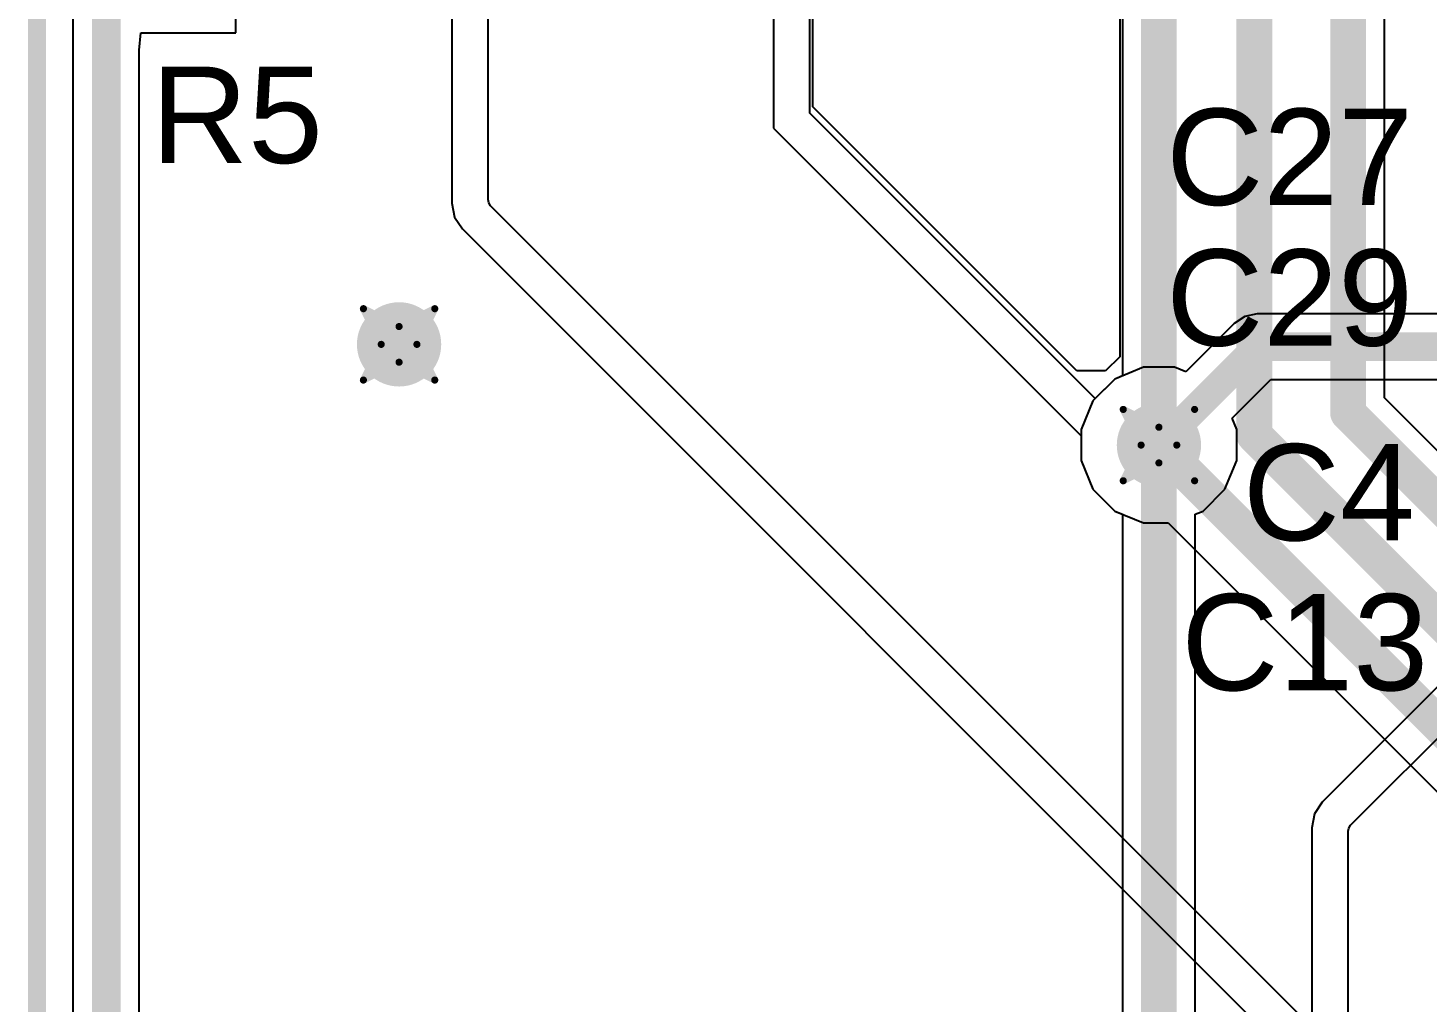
# Model space of a CAD drawing. Header units: inches. Extents: x -6 to 328, y -12 to 81.
# Drawn here: x -5.71 to 4.25, y 8.81 to 15.75 of the extents above; entities that cross this region are included whole.
import ezdxf

# ---------------------------------------------------------------- set-up
doc = ezdxf.new("R2010")
doc.units = ezdxf.units.IN
for name, color, linetype in [('Board Outline', 216, 'Continuous'), ('Bottom Layer', 5, 'Continuous'), ('Drill Drawing', 1, 'Continuous'), ('Top Layer', 1, 'Continuous'), ('Top Overlay', 2, 'Continuous'), ('Via Holes', 16, 'Continuous')]:
    doc.layers.add(name, color=color, linetype=linetype)
doc.styles.add('Arial', font='', dxfattribs={"height": 0.2})
doc.styles.get('Arial').set_extended_font_data('Arial')

msp = doc.modelspace()

# ---------------------------------------------------------------- hatches: boundary and pattern name
at = {"layer": 'Bottom Layer'}
h = msp.add_hatch(color=5, dxfattribs=at)
edge = h.paths.add_edge_path()
edge.add_arc((-3.07207666, 13.49882492), 0.2999994, 0, 360)
h = msp.add_hatch(color=5, dxfattribs=at)
edge = h.paths.add_edge_path()
edge.add_arc((2.3368, 12.78199882), 0.2999994, 0, 360)
at = {"layer": 'Top Layer'}
h = msp.add_hatch(color=1, dxfattribs=at)
edge = h.paths.add_edge_path()
edge.add_arc((-3.07207666, 13.49882492), 0.2999994, 0, 360)
h = msp.add_hatch(color=1, dxfattribs=at)
edge = h.paths.add_edge_path()
edge.add_arc((2.3368, 12.78199882), 0.2999994, 0, 360)
at = {"layer": 'Via Holes'}
h = msp.add_hatch(color=7, dxfattribs=at)
edge = h.paths.add_edge_path()
edge.add_arc((-3.07207666, 13.49882492), 0.1499997, 0, 360)
h = msp.add_hatch(color=7, dxfattribs=at)
edge = h.paths.add_edge_path()
edge.add_arc((2.3368, 12.78199882), 0.1499997, 0, 360)

# ---------------------------------------------------------------- linework, layer by layer
at = {"layer": 'Board Outline', "const_width": 0.127}
msp.add_lwpolyline([(-5.65000394, 32.40735708), (-5.6500014, -1.40736066)], dxfattribs=at)
at = {"layer": 'Bottom Layer'}
for p, q in [((-5.391038239999999, -1.30009392), (-5.39104078, 32.30009034)), ((-0.4064, 28.4228032), (-0.40640254, 15.14406928)), ((-0.14742668, 15.14406928), (-0.14742414, 28.42259746)), ((-0.127, 15.1892), (-0.12700254, 28.3718)), ((2.0574, 23.749), (2.0574, 13.4112)), ((2.07763618, 23.5079032), (2.07763618, 13.274294)), ((-2.69737586, 20.36512564), (-2.69737586, 14.5034)), ((-2.4384, 14.52890668), (-2.4384, 20.36512564)), ((3.94197586, 13.1173093), (3.94197586, 17.8896264)), ((1.7526, 13.3096), (-0.127, 15.1892)), ((-0.40640254, 15.14406928), (-0.40640254, 15.03679746)), ((1.88398404, 13.11265856), (-0.14742668, 15.14406928)), ((-0.40640254, 15.03679746), (1.7828006, 12.84759432)), ((-2.69737586, 14.5034), (-2.67766292, 14.40429428)), ((-2.43371116, 14.50534056), (-2.4384, 14.52890668)), ((-2.420366, 14.485366), (-2.43371116, 14.50534056)), ((3.606799999999999, 8.4582), (-2.420366, 14.485366)), ((-2.67766292, 14.40429428), (-2.62152384, 14.32027616)), ((-2.62152384, 14.32027616), (3.34782414, 8.350928179999999)), ((2.0574, 13.4112), (1.9558, 13.3096)), ((1.9558, 13.3096), (1.7526, 13.3096)), ((2.07763618, 13.274294), (2.02298554, 13.25165752)), ((2.02298554, 13.25165752), (1.88398404, 13.11265856)), ((6.5823211, 10.47696406), (3.94197586, 13.1173093)), ((1.7828006, 12.84759432), (1.7828006, 12.67180092)), ((1.7828006, 12.67180092), (1.8671413, 12.46818436)), ((1.8671413, 12.46818436), (2.02298554, 12.31234012)), ((2.02298554, 12.31234012), (2.2266021, 12.22799942)), ((2.2266021, 12.22799942), (2.4023955, 12.22799942)), ((2.4023955, 12.22799942), (5.99439238, 8.63600254))]:
    msp.add_line(p, q, dxfattribs=at)
at = {"layer": 'Bottom Layer', "const_width": 0.254}
for points in [[(2.33661204, 12.78199882), (2.33661204, 23.5079032)], [(3.01587408, 12.85270988), (3.01587408, 23.33725584)], [(3.682999999999999, 13.01003748), (3.682999999999999, 18.38200032)], [(3.682999999999999, 13.01003748), (6.47504928, 10.2179882)], [(3.01587408, 12.85270988), (6.347470159999999, 9.521113799999998)], [(2.3544784, 12.76412992), (6.153597039999999, 8.96501128)]]:
    msp.add_lwpolyline(points, dxfattribs=at)
at = {"layer": 'Bottom Layer', "const_width": 0.127}
for points in [[(3.619499999999999, 13.01003748, 1), (3.7465, 13.01003748, 1)], [(3.619499999999999, 13.01003748, 1), (3.7465, 13.01003748, 1)], [(2.95237408, 12.85270988, 1), (3.07937408, 12.85270988, 1)], [(2.95237408, 12.85270988, 1), (3.07937408, 12.85270988, 1)], [(2.27311204, 12.78199882, 1), (2.40011204, 12.78199882, 1)], [(2.2909784, 12.76412992, 1), (2.4179784, 12.76412992, 1)]]:
    msp.add_lwpolyline(points, format="xyb", close=True, dxfattribs=at)
at = {"layer": 'Drill Drawing', "const_width": 0.0508}
for points in [[(-3.32607666, 13.75282492), (-3.07207666, 13.62582492)], [(-3.32607666, 13.75282492), (-3.19907666, 13.49882492)], [(-3.07207666, 13.62582492), (-2.81807666, 13.75282492)], [(-2.94507666, 13.49882492), (-2.81807666, 13.75282492)], [(-3.32607666, 13.24482492), (-3.19907666, 13.49882492)], [(-2.94507666, 13.49882492), (-2.81807666, 13.24482492)], [(-3.32607666, 13.24482492), (-3.07207666, 13.37182492)], [(-3.07207666, 13.37182492), (-2.81807666, 13.24482492)], [(2.0828, 13.03599882), (2.3368, 12.90899882)], [(2.0828, 13.03599882), (2.2098, 12.78199882)], [(2.3368, 12.90899882), (2.5908, 13.03599882)], [(2.4638, 12.78199882), (2.5908, 13.03599882)], [(2.0828, 12.52799882), (2.2098, 12.78199882)], [(2.4638, 12.78199882), (2.5908, 12.52799882)], [(2.0828, 12.52799882), (2.3368, 12.65499882)], [(2.3368, 12.65499882), (2.5908, 12.52799882)]]:
    msp.add_lwpolyline(points, dxfattribs=at)
at = {"layer": 'Drill Drawing', "const_width": 0.0254}
for points in [[(-3.33877666, 13.75282492, 1), (-3.31337666, 13.75282492, 1)], [(-3.33877666, 13.75282492, 1), (-3.31337666, 13.75282492, 1)], [(-2.83077666, 13.75282492, 1), (-2.80537666, 13.75282492, 1)], [(-2.83077666, 13.75282492, 1), (-2.80537666, 13.75282492, 1)], [(-3.08477666, 13.62582492, 1), (-3.05937666, 13.62582492, 1)], [(-3.08477666, 13.62582492, 1), (-3.05937666, 13.62582492, 1)], [(-3.21177666, 13.49882492, 1), (-3.18637666, 13.49882492, 1)], [(-3.21177666, 13.49882492, 1), (-3.18637666, 13.49882492, 1)], [(-2.95777666, 13.49882492, 1), (-2.93237666, 13.49882492, 1)], [(-2.95777666, 13.49882492, 1), (-2.93237666, 13.49882492, 1)], [(-3.08477666, 13.37182492, 1), (-3.05937666, 13.37182492, 1)], [(-3.08477666, 13.37182492, 1), (-3.05937666, 13.37182492, 1)], [(-3.33877666, 13.24482492, 1), (-3.31337666, 13.24482492, 1)], [(-3.33877666, 13.24482492, 1), (-3.31337666, 13.24482492, 1)], [(-2.83077666, 13.24482492, 1), (-2.80537666, 13.24482492, 1)], [(-2.83077666, 13.24482492, 1), (-2.80537666, 13.24482492, 1)], [(2.0701, 13.03599882, 1), (2.0955, 13.03599882, 1)], [(2.0701, 13.03599882, 1), (2.0955, 13.03599882, 1)], [(2.5781, 13.03599882, 1), (2.603499999999999, 13.03599882, 1)], [(2.5781, 13.03599882, 1), (2.603499999999999, 13.03599882, 1)], [(2.3241, 12.90899882, 1), (2.3495, 12.90899882, 1)], [(2.3241, 12.90899882, 1), (2.3495, 12.90899882, 1)], [(2.1971, 12.78199882, 1), (2.2225, 12.78199882, 1)], [(2.1971, 12.78199882, 1), (2.2225, 12.78199882, 1)], [(2.4511, 12.78199882, 1), (2.4765, 12.78199882, 1)], [(2.4511, 12.78199882, 1), (2.4765, 12.78199882, 1)], [(2.3241, 12.65499882, 1), (2.3495, 12.65499882, 1)], [(2.3241, 12.65499882, 1), (2.3495, 12.65499882, 1)], [(2.0701, 12.52799882, 1), (2.0955, 12.52799882, 1)], [(2.0701, 12.52799882, 1), (2.0955, 12.52799882, 1)], [(2.5781, 12.52799882, 1), (2.603499999999999, 12.52799882, 1)], [(2.5781, 12.52799882, 1), (2.603499999999999, 12.52799882, 1)]]:
    msp.add_lwpolyline(points, format="xyb", close=True, dxfattribs=at)
at = {"layer": 'Top Layer'}
for p, q in [((-4.23380154, 15.71540164), (-4.23380154, 16.49179582)), ((-4.923121979999999, 15.59375342), (-4.91019592, 15.71540164)), ((-4.91019592, 15.71540164), (-4.23380154, 15.71540164)), ((-4.923121979999999, 1.06174286), (-4.923121979999999, 15.59375342)), ((2.9476065, 13.69733608), (2.8719907, 13.64681294)), ((3.03680114, 13.71507798), (2.9476065, 13.69733608)), ((4.980800299999999, 13.71507798), (3.03680114, 13.71507798)), ((2.8719907, 13.64681294), (2.52773434, 13.30255658)), ((2.2266021, 13.33599822), (2.02298554, 13.25165752)), ((2.4469979, 13.33599822), (2.2266021, 13.33599822)), ((2.52773434, 13.30255658), (2.4469979, 13.33599822)), ((2.02298554, 13.25165752), (1.8671413, 13.09581328)), ((2.85735776, 12.97293316), (3.13334654, 13.24892194)), ((3.13334654, 13.24892194), (5.15892796, 13.24892194)), ((1.8671413, 13.09581328), (1.7828006, 12.89219672)), ((2.8907994, 12.89219672), (2.85735776, 12.97293316)), ((1.7828006, 12.89219672), (1.7828006, 12.67180092)), ((2.8907994, 12.67180092), (2.8907994, 12.89219672)), ((1.7828006, 12.67180092), (1.8671413, 12.46818436)), ((2.8064587, 12.46818436), (2.8907994, 12.67180092)), ((1.8671413, 12.46818436), (2.02298554, 12.31234012)), ((2.65061446, 12.31234012), (2.8064587, 12.46818436)), ((2.02298554, 12.31234012), (2.07782414, 12.2896249)), ((2.07782414, 12.2896249), (2.07782414, 3.4001202)), ((2.59577586, 12.2896249), (2.65061446, 12.31234012)), ((2.59577586, 3.50739202), (2.59577586, 12.2896249)), ((4.625080919999999, 11.3667286), (3.49987616, 10.24152384)), ((3.70103654, 10.07643654), (4.79016568, 11.16556568)), ((3.49987616, 10.24152384), (3.44373708, 10.15750572)), ((3.44373708, 10.15750572), (3.42402414, 10.0584)), ((3.6876863, 10.0564569), (3.70103654, 10.07643654)), ((3.42402414, 10.0584), (3.42402414, 6.44072118)), ((3.682999999999999, 10.03289586), (3.6876863, 10.0564569)), ((3.682999999999999, 6.46622786), (3.682999999999999, 10.03289586))]:
    msp.add_line(p, q, dxfattribs=at)
for points, const_width in [([(-5.1562, 0.9652), (-5.1562, 18.5674)], 0.2032), ([(2.3368, 12.78199882), (3.03680114, 13.48199996)], 0.2032), ([(3.03680114, 13.48199996), (5.15892796, 13.48199996)], 0.2032), ([(2.3368, 3.4001202), (2.3368, 12.78199882)], 0.254)]:
    msp.add_lwpolyline(points, dxfattribs=dict(at, const_width=const_width))
for points, const_width in [([(2.98600114, 13.48199996, 1), (3.08760114, 13.48199996, 1)], 0.1016), ([(2.98600114, 13.48199996, 1), (3.08760114, 13.48199996, 1)], 0.1016), ([(2.2733, 12.78199882, 1), (2.4003, 12.78199882, 1)], 0.127), ([(2.286, 12.78199882, 1), (2.3876, 12.78199882, 1)], 0.1016)]:
    msp.add_lwpolyline(points, format="xyb", close=True, dxfattribs=dict(at, const_width=const_width))

# ---------------------------------------------------------------- texts
at = {"layer": 'Top Overlay', "style": 'Arial'}
for s, p in [('R5', (-4.83860856, 14.78967832)), ('C27', (2.38789464, 14.49081176)), ('C29', (2.38789464, 13.48921356)), ('C4', (2.93388542, 12.10321176)), ('C13', (2.49582686, 11.03641176))]:
    msp.add_text(s, height=0.6858, dxfattribs=at).set_placement(p)

doc.saveas('drawing.dxf')
